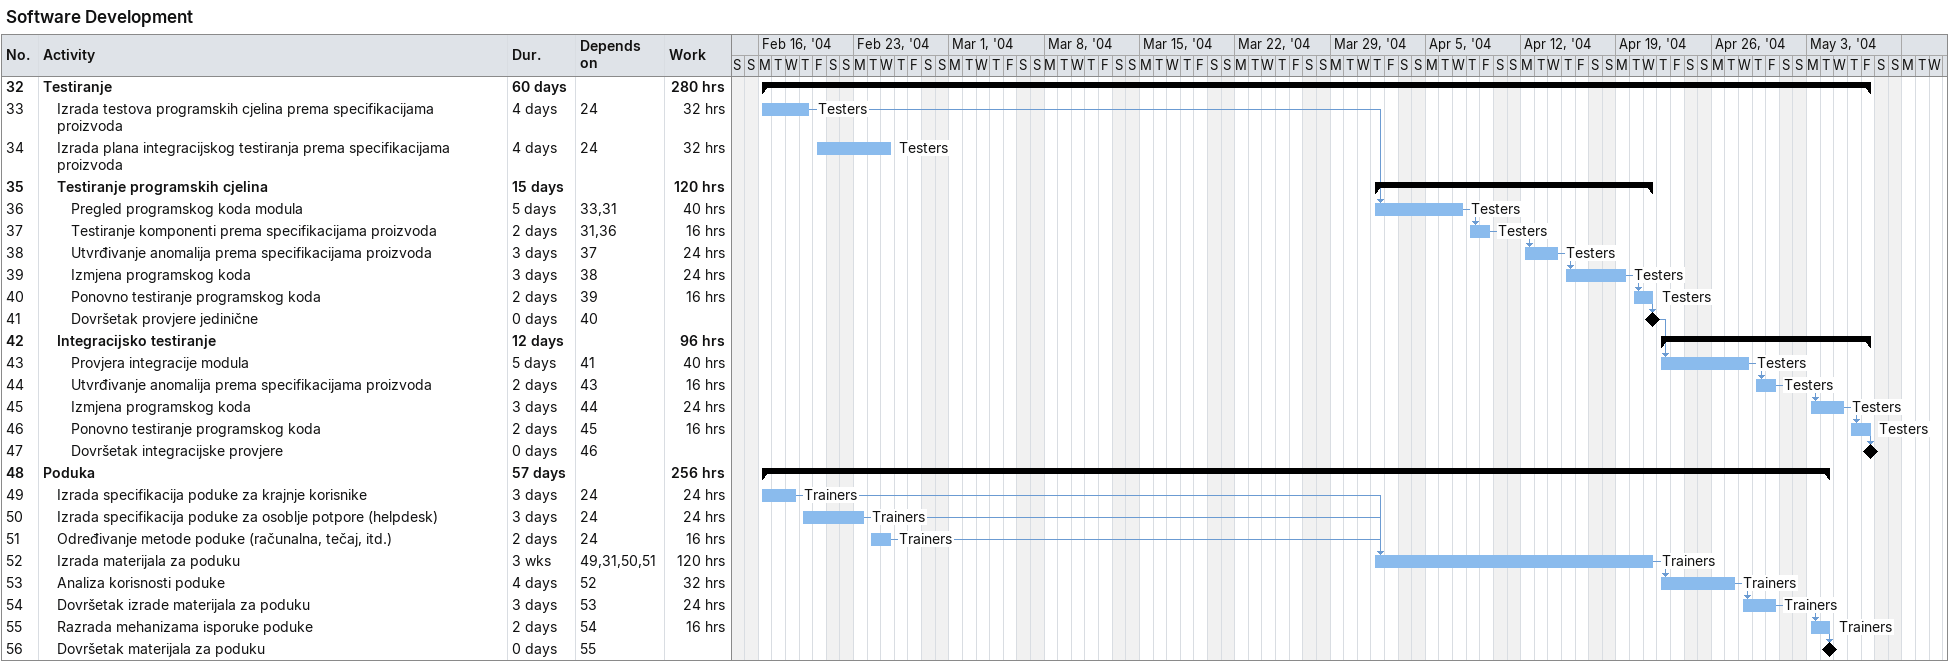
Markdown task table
Software Development

| ID | Level | Task | Duration | Start | Finish | Predecessors | Resources | Work (h) |
|---|---|---|---|---|---|---|---|---|
| 32 | 1 | **Testiranje** | 60d | 2004-02-16 | 2004-05-07 |  |  | 280 |
| 33 | 2 | Izrada testova programskih cjelina prema specifikacijama proizvoda | 4d | 2004-02-16 | 2004-02-19 | 24 | Testers | 32 |
| 34 | 2 | Izrada plana integracijskog testiranja prema specifikacijama proizvoda | 4d | 2004-02-20 | 2004-02-25 | 24 | Testers | 32 |
| 35 | 2 | **Testiranje programskih cjelina** | 15d | 2004-04-01 | 2004-04-21 |  |  | 120 |
| 36 | 3 | Pregled programskog koda modula | 5d | 2004-04-01 | 2004-04-07 | 33, 31 | Testers | 40 |
| 37 | 3 | Testiranje komponenti prema specifikacijama proizvoda | 2d | 2004-04-08 | 2004-04-09 | 31, 36 | Testers | 16 |
| 38 | 3 | Utvrđivanje anomalija prema specifikacijama proizvoda | 3d | 2004-04-12 | 2004-04-14 | 37 | Testers | 24 |
| 39 | 3 | Izmjena programskog koda | 3d | 2004-04-15 | 2004-04-19 | 38 | Testers | 24 |
| 40 | 3 | Ponovno testiranje programskog koda | 2d | 2004-04-20 | 2004-04-21 | 39 | Testers | 16 |
| 41 | 3 | Dovršetak provjere jedinične | 0d | 2004-04-21 | 2004-04-21 | 40 |  |  |
| 42 | 2 | **Integracijsko testiranje** | 12d | 2004-04-22 | 2004-05-07 |  |  | 96 |
| 43 | 3 | Provjera integracije modula | 5d | 2004-04-22 | 2004-04-28 | 41 | Testers | 40 |
| 44 | 3 | Utvrđivanje anomalija prema specifikacijama proizvoda | 2d | 2004-04-29 | 2004-04-30 | 43 | Testers | 16 |
| 45 | 3 | Izmjena programskog koda | 3d | 2004-05-03 | 2004-05-05 | 44 | Testers | 24 |
| 46 | 3 | Ponovno testiranje programskog koda | 2d | 2004-05-06 | 2004-05-07 | 45 | Testers | 16 |
| 47 | 3 | Dovršetak integracijske provjere | 0d | 2004-05-07 | 2004-05-07 | 46 |  |  |
| 48 | 1 | **Poduka** | 57d | 2004-02-16 | 2004-05-04 |  |  | 256 |
| 49 | 2 | Izrada specifikacija poduke za krajnje korisnike | 3d | 2004-02-16 | 2004-02-18 | 24 | Trainers | 24 |
| 50 | 2 | Izrada specifikacija poduke za osoblje potpore (helpdesk) | 3d | 2004-02-19 | 2004-02-23 | 24 | Trainers | 24 |
| 51 | 2 | Određivanje metode poduke (računalna, tečaj, itd.) | 2d | 2004-02-24 | 2004-02-25 | 24 | Trainers | 16 |
| 52 | 2 | Izrada materijala za poduku | 3w | 2004-04-01 | 2004-04-21 | 49, 31, 50, 51 | Trainers | 120 |
| 53 | 2 | Analiza korisnosti poduke | 4d | 2004-04-22 | 2004-04-27 | 52 | Trainers | 32 |
| 54 | 2 | Dovršetak izrade materijala za poduku | 3d | 2004-04-28 | 2004-04-30 | 53 | Trainers | 24 |
| 55 | 2 | Razrada mehanizama isporuke poduke | 2d | 2004-05-03 | 2004-05-04 | 54 | Trainers | 16 |
| 56 | 2 | Dovršetak materijala za poduku | 0d | 2004-05-04 | 2004-05-04 | 55 |  |  |
